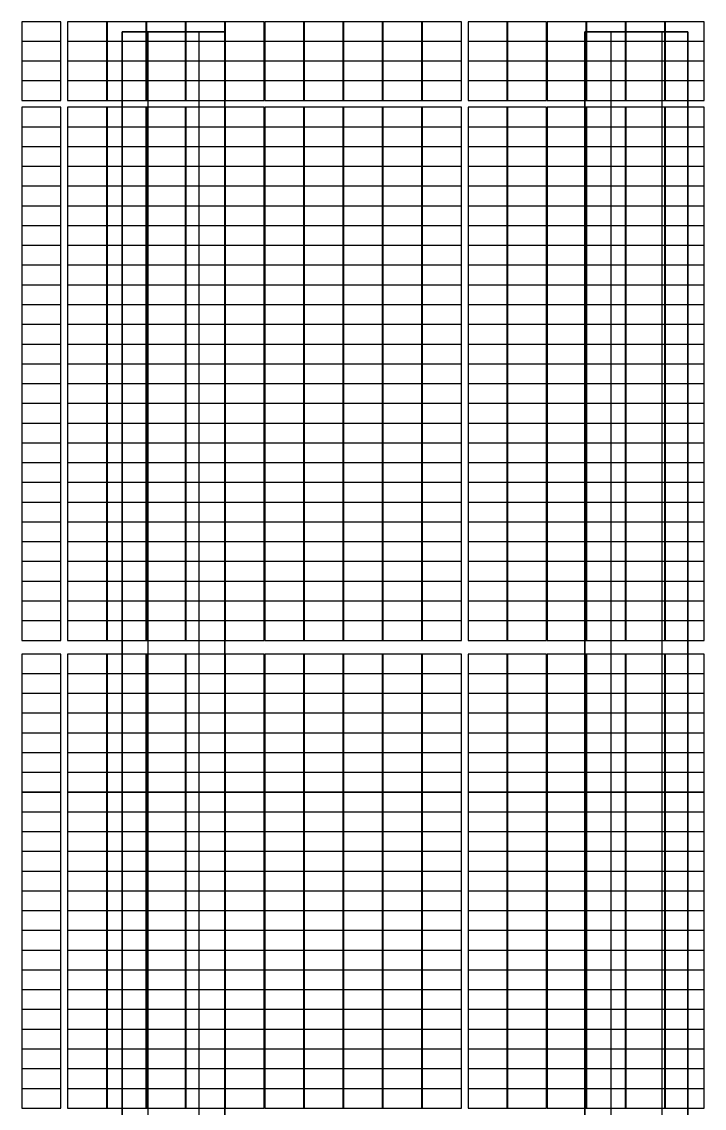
# Model space of a CAD drawing. Header units: millimetres. Extents: x 1218 to 2690, y 1163 to 1758.
# Drawn here: x 1447.5 to 1487.3, y 1421.4 to 1484.7 of the extents above; entities that cross this region are included whole.
import ezdxf

# ---------------------------------------------------------------- set-up
doc = ezdxf.new("R2010")
doc.units = ezdxf.units.MM
for name, color, linetype in [('WALL', 9, 'Continuous'), ('组件', 7, 'ByLayer'), ('障碍物', 7, 'ByLayer')]:
    doc.layers.add(name, color=color, linetype=linetype)

# ---------------------------------------------------------------- blocks, each defined once
blk = doc.blocks.new('DT1')
at = {"layer": 'WALL'}
for points in [[(251859.9, 1875103.7), (251859.9, 2013103.7), (245859.9, 2013103.7), (245859.9, 1875103.7)], [(278859.9, 1875103.7), (278859.9, 2013103.7), (272859.9, 2013103.7), (272859.9, 1875103.7)]]:
    blk.add_lwpolyline(points, close=True, dxfattribs=at)
for points in [[(250359.9, 1875103.7), (250359.9, 2013103.7), (247359.9, 2013103.7), (247359.9, 1875103.7), (250359.9, 1875103.7)], [(277359.9, 1875103.7), (277359.9, 2013103.7), (274359.9, 2013103.7), (274359.9, 1875103.7), (277359.9, 1875103.7)]]:
    blk.add_lwpolyline(points, dxfattribs=at)
blk = doc.blocks.new('*U586')
at = {"color": 0}
blk.add_polyline3d([(0, 0, 0), (-227.8, 0, 0), (-227.8, -113.3, 5.8), (0, -113.3, 5.8)], close=True, dxfattribs=at)
at = {"flags": 1}
for tag in ['mounting-hole-spacing1', 'mounting-hole-spacing2', 'module-material', 'vmpo', 'voco', 'silicon-material', 'panel-length', 'panel-width', 'panel-height', 'userid', 'theme', 'note', 'name', 'pmax', 'company-name', 'id', 'impo', 'isco']:
    blk.add_attdef(tag, (0, 0), '', height=2.5, dxfattribs=at)
blk = doc.blocks.new('*U587')
at = {"layer": '组件', "color": 11}
for p in [(-41847.1, 6959.1, 1256.3), (-41579.3, 6959.1, 1256.3), (-41349.5, 6959.1, 1256.3), (-41119.7, 6959.1, 1256.3), (-40889.9, 6959.1, 1256.3), (-40660.1, 6959.1, 1256.3), (-40430.3, 6959.1, 1256.3), (-40200.5, 6959.1, 1256.3), (-41847.1, 6843.9, 1262.2), (-41579.3, 6843.9, 1262.2), (-41349.5, 6843.9, 1262.2), (-41119.7, 6843.9, 1262.2), (-40889.9, 6843.9, 1262.2), (-40660.1, 6843.9, 1262.2), (-40430.3, 6843.9, 1262.2), (-40200.5, 6843.9, 1262.2), (-41847.1, 6728.6, 1268), (-41579.3, 6728.6, 1268), (-41349.5, 6728.6, 1268), (-41119.7, 6728.6, 1268), (-40889.9, 6728.6, 1268), (-40660.1, 6728.6, 1268), (-40430.3, 6728.6, 1268), (-40200.5, 6728.6, 1268), (-41847.1, 6613.4, 1273.9), (-41579.3, 6613.4, 1273.9), (-41349.5, 6613.4, 1273.9), (-41119.7, 6613.4, 1273.9), (-40889.9, 6613.4, 1273.9), (-40660.1, 6613.4, 1273.9), (-40430.3, 6613.4, 1273.9), (-40200.5, 6613.4, 1273.9), (-41847.1, 6460.2, 1281.7), (-41579.3, 6460.2, 1281.7), (-41349.5, 6460.2, 1281.7), (-41119.7, 6460.2, 1281.7), (-40889.9, 6460.2, 1281.7), (-40660.1, 6460.2, 1281.7), (-40430.3, 6460.2, 1281.7), (-40200.5, 6460.2, 1281.7), (-41847.1, 6344.9, 1287.5), (-41579.3, 6344.9, 1287.5), (-41349.5, 6344.9, 1287.5), (-41119.7, 6344.9, 1287.5), (-40889.9, 6344.9, 1287.5), (-40660.1, 6344.9, 1287.5), (-40430.3, 6344.9, 1287.5), (-40200.5, 6344.9, 1287.5), (-41847.1, 6229.7, 1293.4), (-41579.3, 6229.7, 1293.4), (-41349.5, 6229.7, 1293.4), (-41119.7, 6229.7, 1293.4), (-40889.9, 6229.7, 1293.4), (-40660.1, 6229.7, 1293.4), (-40430.3, 6229.7, 1293.4), (-40200.5, 6229.7, 1293.4), (-41847.1, 6114.4, 1299.2), (-41579.3, 6114.4, 1299.2), (-41349.5, 6114.4, 1299.2), (-41119.7, 6114.4, 1299.2), (-40889.9, 6114.4, 1299.2), (-40660.1, 6114.4, 1299.2), (-40430.3, 6114.4, 1299.2), (-40200.5, 6114.4, 1299.2), (-41847.1, 5999.2, 1305.1), (-41579.3, 5999.2, 1305.1), (-41349.5, 5999.2, 1305.1), (-41119.7, 5999.2, 1305.1), (-40889.9, 5999.2, 1305.1), (-40660.1, 5999.2, 1305.1), (-40430.3, 5999.2, 1305.1), (-40200.5, 5999.2, 1305.1), (-41847.1, 5883.9, 1310.9), (-41579.3, 5883.9, 1310.9), (-41349.5, 5883.9, 1310.9), (-41119.7, 5883.9, 1310.9), (-40889.9, 5883.9, 1310.9), (-40660.1, 5883.9, 1310.9), (-40430.3, 5883.9, 1310.9), (-40200.5, 5883.9, 1310.9), (-41847.1, 5768.7, 1316.8), (-41579.3, 5768.7, 1316.8), (-41349.5, 5768.7, 1316.8), (-41119.7, 5768.7, 1316.8), (-40889.9, 5768.7, 1316.8), (-40660.1, 5768.7, 1316.8), (-40430.3, 5768.7, 1316.8), (-40200.5, 5768.7, 1316.8), (-41847.1, 5653.4, 1322.7), (-41579.3, 5653.4, 1322.7), (-41349.5, 5653.4, 1322.7), (-41119.7, 5653.4, 1322.7), (-40889.9, 5653.4, 1322.7), (-40660.1, 5653.4, 1322.7), (-40430.3, 5653.4, 1322.7), (-40200.5, 5653.4, 1322.7), (-41847.1, 5538.2, 1328.5), (-41579.3, 5538.2, 1328.5), (-41349.5, 5538.2, 1328.5), (-41119.7, 5538.2, 1328.5), (-40889.9, 5538.2, 1328.5), (-40660.1, 5538.2, 1328.5), (-40430.3, 5538.2, 1328.5), (-40200.5, 5538.2, 1328.5), (-41847.1, 5422.9, 1334.4), (-41579.3, 5422.9, 1334.4), (-41349.5, 5422.9, 1334.4), (-41119.7, 5422.9, 1334.4), (-40889.9, 5422.9, 1334.4), (-40660.1, 5422.9, 1334.4), (-40430.3, 5422.9, 1334.4), (-40200.5, 5422.9, 1334.4), (-41847.1, 5307.6, 1340.2), (-41579.3, 5307.6, 1340.2), (-41349.5, 5307.6, 1340.2), (-41119.7, 5307.6, 1340.2), (-40889.9, 5307.6, 1340.2), (-40660.1, 5307.6, 1340.2), (-40430.3, 5307.6, 1340.2), (-40200.5, 5307.6, 1340.2), (-41847.1, 5192.4, 1346.1), (-41579.3, 5192.4, 1346.1), (-41349.5, 5192.4, 1346.1), (-41119.7, 5192.4, 1346.1), (-40889.9, 5192.4, 1346.1), (-40660.1, 5192.4, 1346.1), (-40430.3, 5192.4, 1346.1), (-40200.5, 5192.4, 1346.1), (-41847.1, 5077.1, 1352), (-41579.3, 5077.1, 1352), (-41349.5, 5077.1, 1352), (-41119.7, 5077.1, 1352), (-40889.9, 5077.1, 1352), (-40660.1, 5077.1, 1352), (-40430.3, 5077.1, 1352), (-40200.5, 5077.1, 1352), (-41847.1, 4961.9, 1357.8), (-41579.3, 4961.9, 1357.8), (-41349.5, 4961.9, 1357.8), (-41119.7, 4961.9, 1357.8), (-40889.9, 4961.9, 1357.8), (-40660.1, 4961.9, 1357.8), (-40430.3, 4961.9, 1357.8), (-40200.5, 4961.9, 1357.8), (-41847.1, 4846.6, 1363.7), (-41579.3, 4846.6, 1363.7), (-41349.5, 4846.6, 1363.7), (-41119.7, 4846.6, 1363.7), (-40889.9, 4846.6, 1363.7), (-40660.1, 4846.6, 1363.7), (-40430.3, 4846.6, 1363.7), (-40200.5, 4846.6, 1363.7), (-41847.1, 4731.4, 1369.5), (-41579.3, 4731.4, 1369.5), (-41349.5, 4731.4, 1369.5), (-41119.7, 4731.4, 1369.5), (-40889.9, 4731.4, 1369.5), (-40660.1, 4731.4, 1369.5), (-40430.3, 4731.4, 1369.5), (-40200.5, 4731.4, 1369.5), (-41847.1, 4616.1, 1375.4), (-41579.3, 4616.1, 1375.4), (-41349.5, 4616.1, 1375.4), (-41119.7, 4616.1, 1375.4), (-40889.9, 4616.1, 1375.4), (-40660.1, 4616.1, 1375.4), (-40430.3, 4616.1, 1375.4), (-40200.5, 4616.1, 1375.4), (-41847.1, 4500.9, 1381.3), (-41579.3, 4500.9, 1381.3), (-41349.5, 4500.9, 1381.3), (-41119.7, 4500.9, 1381.3), (-40889.9, 4500.9, 1381.3), (-40660.1, 4500.9, 1381.3), (-40430.3, 4500.9, 1381.3), (-40200.5, 4500.9, 1381.3), (-41847.1, 4385.6, 1387.1), (-41579.3, 4385.6, 1387.1), (-41349.5, 4385.6, 1387.1), (-41119.7, 4385.6, 1387.1), (-40889.9, 4385.6, 1387.1), (-40660.1, 4385.6, 1387.1), (-40430.3, 4385.6, 1387.1), (-40200.5, 4385.6, 1387.1), (-41847.1, 4270.4, 1393), (-41579.3, 4270.4, 1393), (-41349.5, 4270.4, 1393), (-41119.7, 4270.4, 1393), (-40889.9, 4270.4, 1393), (-40660.1, 4270.4, 1393), (-40430.3, 4270.4, 1393), (-40200.5, 4270.4, 1393), (-41847.1, 4155.1, 1398.8), (-41579.3, 4155.1, 1398.8), (-41349.5, 4155.1, 1398.8), (-41119.7, 4155.1, 1398.8), (-40889.9, 4155.1, 1398.8), (-40660.1, 4155.1, 1398.8), (-40430.3, 4155.1, 1398.8), (-40200.5, 4155.1, 1398.8), (-41847.1, 4039.9, 1404.7), (-41579.3, 4039.9, 1404.7), (-41349.5, 4039.9, 1404.7), (-41119.7, 4039.9, 1404.7), (-40889.9, 4039.9, 1404.7), (-40660.1, 4039.9, 1404.7), (-40430.3, 4039.9, 1404.7), (-40200.5, 4039.9, 1404.7), (-41847.1, 3924.6, 1410.5), (-41579.3, 3924.6, 1410.5), (-41349.5, 3924.6, 1410.5), (-41119.7, 3924.6, 1410.5), (-40889.9, 3924.6, 1410.5), (-40660.1, 3924.6, 1410.5), (-40430.3, 3924.6, 1410.5), (-40200.5, 3924.6, 1410.5), (-41847.1, 3809.4, 1416.4), (-41579.3, 3809.4, 1416.4), (-41349.5, 3809.4, 1416.4), (-41119.7, 3809.4, 1416.4), (-40889.9, 3809.4, 1416.4), (-40660.1, 3809.4, 1416.4), (-40430.3, 3809.4, 1416.4), (-40200.5, 3809.4, 1416.4), (-41847.1, 3694.1, 1422.3), (-41579.3, 3694.1, 1422.3), (-41349.5, 3694.1, 1422.3), (-41119.7, 3694.1, 1422.3), (-40889.9, 3694.1, 1422.3), (-40660.1, 3694.1, 1422.3), (-40430.3, 3694.1, 1422.3), (-40200.5, 3694.1, 1422.3), (-41847.1, 3578.9, 1428.1), (-41579.3, 3578.9, 1428.1), (-41349.5, 3578.9, 1428.1), (-41119.7, 3578.9, 1428.1), (-40889.9, 3578.9, 1428.1), (-40660.1, 3578.9, 1428.1), (-40430.3, 3578.9, 1428.1), (-40200.5, 3578.9, 1428.1), (-41847.1, 3463.6, 1434), (-41579.3, 3463.6, 1434), (-41349.5, 3463.6, 1434), (-41119.7, 3463.6, 1434), (-40889.9, 3463.6, 1434), (-40660.1, 3463.6, 1434), (-40430.3, 3463.6, 1434), (-40200.5, 3463.6, 1434), (-41847.1, 3270.4, 1443.8), (-41579.3, 3270.4, 1443.8), (-41349.5, 3270.4, 1443.8), (-41119.7, 3270.4, 1443.8), (-40889.9, 3270.4, 1443.8), (-40660.1, 3270.4, 1443.8), (-40430.3, 3270.4, 1443.8), (-40200.5, 3270.4, 1443.8), (-41847.1, 3155.2, 1449.6), (-41579.3, 3155.2, 1449.6), (-41349.5, 3155.2, 1449.6), (-41119.7, 3155.2, 1449.6), (-40889.9, 3155.2, 1449.6), (-40660.1, 3155.2, 1449.6), (-40430.3, 3155.2, 1449.6), (-40200.5, 3155.2, 1449.6), (-41847.1, 3039.9, 1455.5), (-41579.3, 3039.9, 1455.5), (-41349.5, 3039.9, 1455.5), (-41119.7, 3039.9, 1455.5), (-40889.9, 3039.9, 1455.5), (-40660.1, 3039.9, 1455.5), (-40430.3, 3039.9, 1455.5), (-40200.5, 3039.9, 1455.5), (-41847.1, 2924.7, 1461.4), (-41579.3, 2924.7, 1461.4), (-41349.5, 2924.7, 1461.4), (-41119.7, 2924.7, 1461.4), (-40889.9, 2924.7, 1461.4), (-40660.1, 2924.7, 1461.4), (-40430.3, 2924.7, 1461.4), (-40200.5, 2924.7, 1461.4), (-41847.1, 2809.4, 1467.2), (-41579.3, 2809.4, 1467.2), (-41349.5, 2809.4, 1467.2), (-41119.7, 2809.4, 1467.2), (-40889.9, 2809.4, 1467.2), (-40660.1, 2809.4, 1467.2), (-40430.3, 2809.4, 1467.2), (-40200.5, 2809.4, 1467.2), (-41847.1, 2694.2, 1473.1), (-41579.3, 2694.2, 1473.1), (-41349.5, 2694.2, 1473.1), (-41119.7, 2694.2, 1473.1), (-40889.9, 2694.2, 1473.1), (-40660.1, 2694.2, 1473.1), (-40430.3, 2694.2, 1473.1), (-40200.5, 2694.2, 1473.1), (-41847.1, 2578.9, 1478.9), (-41579.3, 2578.9, 1478.9), (-41349.5, 2578.9, 1478.9), (-41119.7, 2578.9, 1478.9), (-40889.9, 2578.9, 1478.9), (-40660.1, 2578.9, 1478.9), (-40430.3, 2578.9, 1478.9), (-40200.5, 2578.9, 1478.9), (-41847.1, 2463.7, 1484.8), (-41579.3, 2463.7, 1484.8), (-41349.5, 2463.7, 1484.8), (-41119.7, 2463.7, 1484.8), (-40889.9, 2463.7, 1484.8), (-40660.1, 2463.7, 1484.8), (-40430.3, 2463.7, 1484.8), (-40200.5, 2463.7, 1484.8), (-41847.1, 2348.4, 1490.6), (-41579.3, 2348.4, 1490.6), (-41349.5, 2348.4, 1490.6), (-41119.7, 2348.4, 1490.6), (-40889.9, 2348.4, 1490.6), (-40660.1, 2348.4, 1490.6), (-40430.3, 2348.4, 1490.6), (-40200.5, 2348.4, 1490.6), (-41847.1, 2233.2, 1496.5), (-41579.3, 2233.2, 1496.5), (-41349.5, 2233.2, 1496.5), (-41119.7, 2233.2, 1496.5), (-40889.9, 2233.2, 1496.5), (-40660.1, 2233.2, 1496.5), (-40430.3, 2233.2, 1496.5), (-40200.5, 2233.2, 1496.5), (-41847.1, 2117.9, 1502.4), (-41579.3, 2117.9, 1502.4), (-41349.5, 2117.9, 1502.4), (-41119.7, 2117.9, 1502.4), (-40889.9, 2117.9, 1502.4), (-40660.1, 2117.9, 1502.4), (-40430.3, 2117.9, 1502.4), (-40200.5, 2117.9, 1502.4), (-41847.1, 2002.7, 1508.2), (-41579.3, 2002.7, 1508.2), (-41349.5, 2002.7, 1508.2), (-41119.7, 2002.7, 1508.2), (-40889.9, 2002.7, 1508.2), (-40660.1, 2002.7, 1508.2), (-40430.3, 2002.7, 1508.2), (-40200.5, 2002.7, 1508.2), (-41847.1, 1887.4, 1514.1), (-41579.3, 1887.4, 1514.1), (-41349.5, 1887.4, 1514.1), (-41119.7, 1887.4, 1514.1), (-40889.9, 1887.4, 1514.1), (-40660.1, 1887.4, 1514.1), (-40430.3, 1887.4, 1514.1), (-40200.5, 1887.4, 1514.1), (-41847.1, 1772.2, 1519.9), (-41579.3, 1772.2, 1519.9), (-41349.5, 1772.2, 1519.9), (-41119.7, 1772.2, 1519.9), (-40889.9, 1772.2, 1519.9), (-40660.1, 1772.2, 1519.9), (-40430.3, 1772.2, 1519.9), (-40200.5, 1772.2, 1519.9), (-41847.1, 1656.9, 1525.8), (-41579.3, 1656.9, 1525.8), (-41349.5, 1656.9, 1525.8), (-41119.7, 1656.9, 1525.8), (-40889.9, 1656.9, 1525.8), (-40660.1, 1656.9, 1525.8), (-40430.3, 1656.9, 1525.8), (-40200.5, 1656.9, 1525.8), (-41847.1, 1541.7, 1531.7), (-41579.3, 1541.7, 1531.7), (-41349.5, 1541.7, 1531.7), (-41119.7, 1541.7, 1531.7), (-40889.9, 1541.7, 1531.7), (-40660.1, 1541.7, 1531.7), (-40430.3, 1541.7, 1531.7), (-40200.5, 1541.7, 1531.7), (-41847.1, 1426.4, 1537.5), (-41579.3, 1426.4, 1537.5), (-41349.5, 1426.4, 1537.5), (-41119.7, 1426.4, 1537.5), (-40889.9, 1426.4, 1537.5), (-40660.1, 1426.4, 1537.5), (-40430.3, 1426.4, 1537.5), (-40200.5, 1426.4, 1537.5), (-41847.1, 1311.2, 1543.4), (-41579.3, 1311.2, 1543.4), (-41349.5, 1311.2, 1543.4), (-41119.7, 1311.2, 1543.4), (-40889.9, 1311.2, 1543.4), (-40660.1, 1311.2, 1543.4), (-40430.3, 1311.2, 1543.4), (-40200.5, 1311.2, 1543.4), (-41847.1, 1195.9, 1549.2), (-41579.3, 1195.9, 1549.2), (-41349.5, 1195.9, 1549.2), (-41119.7, 1195.9, 1549.2), (-40889.9, 1195.9, 1549.2), (-40660.1, 1195.9, 1549.2), (-40430.3, 1195.9, 1549.2), (-40200.5, 1195.9, 1549.2), (-41847.1, 1080.7, 1555.1), (-41579.3, 1080.7, 1555.1), (-41349.5, 1080.7, 1555.1), (-41119.7, 1080.7, 1555.1), (-40889.9, 1080.7, 1555.1), (-40660.1, 1080.7, 1555.1), (-40430.3, 1080.7, 1555.1), (-40200.5, 1080.7, 1555.1), (-41847.1, 965.4, 1560.9), (-41579.3, 965.4, 1560.9), (-41349.5, 965.4, 1560.9), (-41119.7, 965.4, 1560.9), (-40889.9, 965.4, 1560.9), (-40660.1, 965.4, 1560.9), (-40430.3, 965.4, 1560.9), (-40200.5, 965.4, 1560.9), (-41847.1, 850.2, 1566.8), (-41579.3, 850.2, 1566.8), (-41349.5, 850.2, 1566.8), (-41119.7, 850.2, 1566.8), (-40889.9, 850.2, 1566.8), (-40660.1, 850.2, 1566.8), (-40430.3, 850.2, 1566.8), (-40200.5, 850.2, 1566.8), (-41847.1, 734.9, 1572.7), (-41579.3, 734.9, 1572.7), (-41349.5, 734.9, 1572.7), (-41119.7, 734.9, 1572.7), (-40889.9, 734.9, 1572.7), (-40660.1, 734.9, 1572.7), (-40430.3, 734.9, 1572.7), (-40200.5, 734.9, 1572.7)]:
    blk.add_blockref('*U586', p, dxfattribs=at)
at = {"layer": '组件', "color": 190}
for p in [(-39970.7, 6959.1, 1256.3), (-39740.9, 6959.1, 1256.3), (-39511.1, 6959.1, 1256.3), (-39243.3, 6959.1, 1256.3), (-39013.5, 6959.1, 1256.3), (-38783.7, 6959.1, 1256.3), (-38553.9, 6959.1, 1256.3), (-38324.1, 6959.1, 1256.3), (-38094.3, 6959.1, 1256.3), (-39970.7, 6843.9, 1262.2), (-39740.9, 6843.9, 1262.2), (-39511.1, 6843.9, 1262.2), (-39243.3, 6843.9, 1262.2), (-39013.5, 6843.9, 1262.2), (-38783.7, 6843.9, 1262.2), (-38553.9, 6843.9, 1262.2), (-38324.1, 6843.9, 1262.2), (-38094.3, 6843.9, 1262.2), (-39970.7, 6728.6, 1268), (-39740.9, 6728.6, 1268), (-39511.1, 6728.6, 1268), (-39243.3, 6728.6, 1268), (-39013.5, 6728.6, 1268), (-38783.7, 6728.6, 1268), (-38553.9, 6728.6, 1268), (-38324.1, 6728.6, 1268), (-38094.3, 6728.6, 1268), (-39970.7, 6613.4, 1273.9), (-39740.9, 6613.4, 1273.9), (-39511.1, 6613.4, 1273.9), (-39243.3, 6613.4, 1273.9), (-39013.5, 6613.4, 1273.9), (-38783.7, 6613.4, 1273.9), (-38553.9, 6613.4, 1273.9), (-38324.1, 6613.4, 1273.9), (-38094.3, 6613.4, 1273.9), (-39970.7, 6460.2, 1281.7), (-39740.9, 6460.2, 1281.7), (-39511.1, 6460.2, 1281.7), (-39243.3, 6460.2, 1281.7), (-39013.5, 6460.2, 1281.7), (-38783.7, 6460.2, 1281.7), (-38553.9, 6460.2, 1281.7), (-38324.1, 6460.2, 1281.7), (-38094.3, 6460.2, 1281.7), (-39970.7, 6344.9, 1287.5), (-39740.9, 6344.9, 1287.5), (-39511.1, 6344.9, 1287.5), (-39243.3, 6344.9, 1287.5), (-39013.5, 6344.9, 1287.5), (-38783.7, 6344.9, 1287.5), (-38553.9, 6344.9, 1287.5), (-38324.1, 6344.9, 1287.5), (-38094.3, 6344.9, 1287.5), (-39970.7, 6229.7, 1293.4), (-39740.9, 6229.7, 1293.4), (-39511.1, 6229.7, 1293.4), (-39243.3, 6229.7, 1293.4), (-39013.5, 6229.7, 1293.4), (-38783.7, 6229.7, 1293.4), (-38553.9, 6229.7, 1293.4), (-38324.1, 6229.7, 1293.4), (-38094.3, 6229.7, 1293.4), (-39970.7, 6114.4, 1299.2), (-39740.9, 6114.4, 1299.2), (-39511.1, 6114.4, 1299.2), (-39243.3, 6114.4, 1299.2), (-39013.5, 6114.4, 1299.2), (-38783.7, 6114.4, 1299.2), (-38553.9, 6114.4, 1299.2), (-38324.1, 6114.4, 1299.2), (-38094.3, 6114.4, 1299.2), (-39970.7, 5999.2, 1305.1), (-39740.9, 5999.2, 1305.1), (-39511.1, 5999.2, 1305.1), (-39243.3, 5999.2, 1305.1), (-39013.5, 5999.2, 1305.1), (-38783.7, 5999.2, 1305.1), (-38553.9, 5999.2, 1305.1), (-38324.1, 5999.2, 1305.1), (-38094.3, 5999.2, 1305.1), (-39970.7, 5883.9, 1310.9), (-39740.9, 5883.9, 1310.9), (-39511.1, 5883.9, 1310.9), (-39243.3, 5883.9, 1310.9), (-39013.5, 5883.9, 1310.9), (-38783.7, 5883.9, 1310.9), (-38553.9, 5883.9, 1310.9), (-38324.1, 5883.9, 1310.9), (-38094.3, 5883.9, 1310.9), (-39970.7, 5768.7, 1316.8), (-39740.9, 5768.7, 1316.8), (-39511.1, 5768.7, 1316.8), (-39243.3, 5768.7, 1316.8), (-39013.5, 5768.7, 1316.8), (-38783.7, 5768.7, 1316.8), (-38553.9, 5768.7, 1316.8), (-38324.1, 5768.7, 1316.8), (-38094.3, 5768.7, 1316.8), (-39970.7, 5653.4, 1322.7), (-39740.9, 5653.4, 1322.7), (-39511.1, 5653.4, 1322.7), (-39243.3, 5653.4, 1322.7), (-39013.5, 5653.4, 1322.7), (-38783.7, 5653.4, 1322.7), (-38553.9, 5653.4, 1322.7), (-38324.1, 5653.4, 1322.7), (-38094.3, 5653.4, 1322.7), (-39970.7, 5538.2, 1328.5), (-39740.9, 5538.2, 1328.5), (-39511.1, 5538.2, 1328.5), (-39243.3, 5538.2, 1328.5), (-39013.5, 5538.2, 1328.5), (-38783.7, 5538.2, 1328.5), (-38553.9, 5538.2, 1328.5), (-38324.1, 5538.2, 1328.5), (-38094.3, 5538.2, 1328.5), (-39970.7, 5422.9, 1334.4), (-39740.9, 5422.9, 1334.4), (-39511.1, 5422.9, 1334.4), (-39243.3, 5422.9, 1334.4), (-39013.5, 5422.9, 1334.4), (-38783.7, 5422.9, 1334.4), (-38553.9, 5422.9, 1334.4), (-38324.1, 5422.9, 1334.4), (-38094.3, 5422.9, 1334.4), (-39970.7, 5307.6, 1340.2), (-39740.9, 5307.6, 1340.2), (-39511.1, 5307.6, 1340.2), (-39243.3, 5307.6, 1340.2), (-39013.5, 5307.6, 1340.2), (-38783.7, 5307.6, 1340.2), (-38553.9, 5307.6, 1340.2), (-38324.1, 5307.6, 1340.2), (-38094.3, 5307.6, 1340.2), (-39970.7, 5192.4, 1346.1), (-39740.9, 5192.4, 1346.1), (-39511.1, 5192.4, 1346.1), (-39243.3, 5192.4, 1346.1), (-39013.5, 5192.4, 1346.1), (-38783.7, 5192.4, 1346.1), (-38553.9, 5192.4, 1346.1), (-38324.1, 5192.4, 1346.1), (-38094.3, 5192.4, 1346.1), (-39970.7, 5077.1, 1352), (-39740.9, 5077.1, 1352), (-39511.1, 5077.1, 1352), (-39243.3, 5077.1, 1352), (-39013.5, 5077.1, 1352), (-38783.7, 5077.1, 1352), (-38553.9, 5077.1, 1352), (-38324.1, 5077.1, 1352), (-38094.3, 5077.1, 1352), (-39970.7, 4961.9, 1357.8), (-39740.9, 4961.9, 1357.8), (-39511.1, 4961.9, 1357.8), (-39243.3, 4961.9, 1357.8), (-39013.5, 4961.9, 1357.8), (-38783.7, 4961.9, 1357.8), (-38553.9, 4961.9, 1357.8), (-38324.1, 4961.9, 1357.8), (-38094.3, 4961.9, 1357.8), (-39970.7, 4846.6, 1363.7), (-39740.9, 4846.6, 1363.7), (-39511.1, 4846.6, 1363.7), (-39243.3, 4846.6, 1363.7), (-39013.5, 4846.6, 1363.7), (-38783.7, 4846.6, 1363.7), (-38553.9, 4846.6, 1363.7), (-38324.1, 4846.6, 1363.7), (-38094.3, 4846.6, 1363.7), (-39970.7, 4731.4, 1369.5), (-39740.9, 4731.4, 1369.5), (-39511.1, 4731.4, 1369.5), (-39243.3, 4731.4, 1369.5), (-39013.5, 4731.4, 1369.5), (-38783.7, 4731.4, 1369.5), (-38553.9, 4731.4, 1369.5), (-38324.1, 4731.4, 1369.5), (-38094.3, 4731.4, 1369.5), (-39970.7, 4616.1, 1375.4), (-39740.9, 4616.1, 1375.4), (-39511.1, 4616.1, 1375.4), (-39243.3, 4616.1, 1375.4), (-39013.5, 4616.1, 1375.4), (-38783.7, 4616.1, 1375.4), (-38553.9, 4616.1, 1375.4), (-38324.1, 4616.1, 1375.4), (-38094.3, 4616.1, 1375.4), (-39970.7, 4500.9, 1381.3), (-39740.9, 4500.9, 1381.3), (-39511.1, 4500.9, 1381.3), (-39243.3, 4500.9, 1381.3), (-39013.5, 4500.9, 1381.3), (-38783.7, 4500.9, 1381.3), (-38553.9, 4500.9, 1381.3), (-38324.1, 4500.9, 1381.3), (-38094.3, 4500.9, 1381.3), (-39970.7, 4385.6, 1387.1), (-39740.9, 4385.6, 1387.1), (-39511.1, 4385.6, 1387.1), (-39243.3, 4385.6, 1387.1), (-39013.5, 4385.6, 1387.1), (-38783.7, 4385.6, 1387.1), (-38553.9, 4385.6, 1387.1), (-38324.1, 4385.6, 1387.1), (-38094.3, 4385.6, 1387.1), (-39970.7, 4270.4, 1393), (-39740.9, 4270.4, 1393), (-39511.1, 4270.4, 1393), (-39243.3, 4270.4, 1393), (-39013.5, 4270.4, 1393), (-38783.7, 4270.4, 1393), (-38553.9, 4270.4, 1393), (-38324.1, 4270.4, 1393), (-38094.3, 4270.4, 1393), (-39970.7, 4155.1, 1398.8), (-39740.9, 4155.1, 1398.8), (-39511.1, 4155.1, 1398.8), (-39243.3, 4155.1, 1398.8), (-39013.5, 4155.1, 1398.8), (-38783.7, 4155.1, 1398.8), (-38553.9, 4155.1, 1398.8), (-38324.1, 4155.1, 1398.8), (-38094.3, 4155.1, 1398.8), (-39970.7, 4039.9, 1404.7), (-39740.9, 4039.9, 1404.7), (-39511.1, 4039.9, 1404.7), (-39243.3, 4039.9, 1404.7), (-39013.5, 4039.9, 1404.7), (-38783.7, 4039.9, 1404.7), (-38553.9, 4039.9, 1404.7), (-38324.1, 4039.9, 1404.7), (-38094.3, 4039.9, 1404.7), (-39970.7, 3924.6, 1410.5), (-39740.9, 3924.6, 1410.5), (-39511.1, 3924.6, 1410.5), (-39243.3, 3924.6, 1410.5), (-39013.5, 3924.6, 1410.5), (-38783.7, 3924.6, 1410.5), (-38553.9, 3924.6, 1410.5), (-38324.1, 3924.6, 1410.5), (-38094.3, 3924.6, 1410.5), (-39970.7, 3809.4, 1416.4), (-39740.9, 3809.4, 1416.4), (-39511.1, 3809.4, 1416.4), (-39243.3, 3809.4, 1416.4), (-39013.5, 3809.4, 1416.4), (-38783.7, 3809.4, 1416.4), (-38553.9, 3809.4, 1416.4), (-38324.1, 3809.4, 1416.4), (-38094.3, 3809.4, 1416.4), (-39970.7, 3694.1, 1422.3), (-39740.9, 3694.1, 1422.3), (-39511.1, 3694.1, 1422.3), (-39243.3, 3694.1, 1422.3), (-39013.5, 3694.1, 1422.3), (-38783.7, 3694.1, 1422.3), (-38553.9, 3694.1, 1422.3), (-38324.1, 3694.1, 1422.3), (-38094.3, 3694.1, 1422.3), (-39970.7, 3578.9, 1428.1), (-39740.9, 3578.9, 1428.1), (-39511.1, 3578.9, 1428.1), (-39243.3, 3578.9, 1428.1), (-39013.5, 3578.9, 1428.1), (-38783.7, 3578.9, 1428.1), (-38553.9, 3578.9, 1428.1), (-38324.1, 3578.9, 1428.1), (-38094.3, 3578.9, 1428.1), (-39970.7, 3463.6, 1434), (-39740.9, 3463.6, 1434), (-39511.1, 3463.6, 1434), (-39243.3, 3463.6, 1434), (-39013.5, 3463.6, 1434), (-38783.7, 3463.6, 1434), (-38553.9, 3463.6, 1434), (-38324.1, 3463.6, 1434), (-38094.3, 3463.6, 1434), (-39970.7, 3270.4, 1443.8), (-39740.9, 3270.4, 1443.8), (-39511.1, 3270.4, 1443.8), (-39243.3, 3270.4, 1443.8), (-39013.5, 3270.4, 1443.8), (-38783.7, 3270.4, 1443.8), (-38553.9, 3270.4, 1443.8), (-38324.1, 3270.4, 1443.8), (-38094.3, 3270.4, 1443.8), (-39970.7, 3155.2, 1449.6), (-39740.9, 3155.2, 1449.6), (-39511.1, 3155.2, 1449.6), (-39243.3, 3155.2, 1449.6), (-39013.5, 3155.2, 1449.6), (-38783.7, 3155.2, 1449.6), (-38553.9, 3155.2, 1449.6), (-38324.1, 3155.2, 1449.6), (-38094.3, 3155.2, 1449.6), (-39970.7, 3039.9, 1455.5), (-39740.9, 3039.9, 1455.5), (-39511.1, 3039.9, 1455.5), (-39243.3, 3039.9, 1455.5), (-39013.5, 3039.9, 1455.5), (-38783.7, 3039.9, 1455.5), (-38553.9, 3039.9, 1455.5), (-38324.1, 3039.9, 1455.5), (-38094.3, 3039.9, 1455.5), (-39970.7, 2924.7, 1461.4), (-39740.9, 2924.7, 1461.4), (-39511.1, 2924.7, 1461.4), (-39243.3, 2924.7, 1461.4), (-39013.5, 2924.7, 1461.4), (-38783.7, 2924.7, 1461.4), (-38553.9, 2924.7, 1461.4), (-38324.1, 2924.7, 1461.4), (-38094.3, 2924.7, 1461.4), (-39970.7, 2809.4, 1467.2), (-39740.9, 2809.4, 1467.2), (-39511.1, 2809.4, 1467.2), (-39243.3, 2809.4, 1467.2), (-39013.5, 2809.4, 1467.2), (-38783.7, 2809.4, 1467.2), (-38553.9, 2809.4, 1467.2), (-38324.1, 2809.4, 1467.2), (-38094.3, 2809.4, 1467.2), (-39970.7, 2694.2, 1473.1), (-39740.9, 2694.2, 1473.1), (-39511.1, 2694.2, 1473.1), (-39243.3, 2694.2, 1473.1), (-39013.5, 2694.2, 1473.1), (-38783.7, 2694.2, 1473.1), (-38553.9, 2694.2, 1473.1), (-38324.1, 2694.2, 1473.1), (-38094.3, 2694.2, 1473.1), (-39970.7, 2578.9, 1478.9), (-39740.9, 2578.9, 1478.9), (-39511.1, 2578.9, 1478.9), (-39243.3, 2578.9, 1478.9), (-39013.5, 2578.9, 1478.9), (-38783.7, 2578.9, 1478.9), (-38553.9, 2578.9, 1478.9), (-38324.1, 2578.9, 1478.9), (-38094.3, 2578.9, 1478.9), (-39970.7, 2463.7, 1484.8), (-39740.9, 2463.7, 1484.8), (-39511.1, 2463.7, 1484.8), (-39243.3, 2463.7, 1484.8), (-39013.5, 2463.7, 1484.8), (-38783.7, 2463.7, 1484.8), (-38553.9, 2463.7, 1484.8), (-38324.1, 2463.7, 1484.8), (-38094.3, 2463.7, 1484.8), (-39970.7, 2348.4, 1490.6), (-39740.9, 2348.4, 1490.6), (-39511.1, 2348.4, 1490.6), (-39243.3, 2348.4, 1490.6), (-39013.5, 2348.4, 1490.6), (-38783.7, 2348.4, 1490.6), (-38553.9, 2348.4, 1490.6), (-38324.1, 2348.4, 1490.6), (-38094.3, 2348.4, 1490.6), (-39970.7, 2233.2, 1496.5), (-39740.9, 2233.2, 1496.5), (-39511.1, 2233.2, 1496.5), (-39243.3, 2233.2, 1496.5), (-39013.5, 2233.2, 1496.5), (-38783.7, 2233.2, 1496.5), (-38553.9, 2233.2, 1496.5), (-38324.1, 2233.2, 1496.5), (-38094.3, 2233.2, 1496.5), (-39970.7, 2117.9, 1502.4), (-39740.9, 2117.9, 1502.4), (-39511.1, 2117.9, 1502.4), (-39243.3, 2117.9, 1502.4), (-39013.5, 2117.9, 1502.4), (-38783.7, 2117.9, 1502.4), (-38553.9, 2117.9, 1502.4), (-38324.1, 2117.9, 1502.4), (-38094.3, 2117.9, 1502.4), (-39970.7, 2002.7, 1508.2), (-39740.9, 2002.7, 1508.2), (-39511.1, 2002.7, 1508.2), (-39243.3, 2002.7, 1508.2), (-39013.5, 2002.7, 1508.2), (-38783.7, 2002.7, 1508.2), (-38553.9, 2002.7, 1508.2), (-38324.1, 2002.7, 1508.2), (-38094.3, 2002.7, 1508.2), (-39970.7, 1887.4, 1514.1), (-39740.9, 1887.4, 1514.1), (-39511.1, 1887.4, 1514.1), (-39243.3, 1887.4, 1514.1), (-39013.5, 1887.4, 1514.1), (-38783.7, 1887.4, 1514.1), (-38553.9, 1887.4, 1514.1), (-38324.1, 1887.4, 1514.1), (-38094.3, 1887.4, 1514.1), (-39970.7, 1772.2, 1519.9), (-39740.9, 1772.2, 1519.9), (-39511.1, 1772.2, 1519.9), (-39243.3, 1772.2, 1519.9), (-39013.5, 1772.2, 1519.9), (-38783.7, 1772.2, 1519.9), (-38553.9, 1772.2, 1519.9), (-38324.1, 1772.2, 1519.9), (-38094.3, 1772.2, 1519.9), (-39970.7, 1656.9, 1525.8), (-39740.9, 1656.9, 1525.8), (-39511.1, 1656.9, 1525.8), (-39243.3, 1656.9, 1525.8), (-39013.5, 1656.9, 1525.8), (-38783.7, 1656.9, 1525.8), (-38553.9, 1656.9, 1525.8), (-38324.1, 1656.9, 1525.8), (-38094.3, 1656.9, 1525.8), (-39970.7, 1541.7, 1531.7), (-39740.9, 1541.7, 1531.7), (-39511.1, 1541.7, 1531.7), (-39243.3, 1541.7, 1531.7), (-39013.5, 1541.7, 1531.7), (-38783.7, 1541.7, 1531.7), (-38553.9, 1541.7, 1531.7), (-38324.1, 1541.7, 1531.7), (-38094.3, 1541.7, 1531.7), (-39970.7, 1426.4, 1537.5), (-39740.9, 1426.4, 1537.5), (-39511.1, 1426.4, 1537.5), (-39243.3, 1426.4, 1537.5), (-39013.5, 1426.4, 1537.5), (-38783.7, 1426.4, 1537.5), (-38553.9, 1426.4, 1537.5), (-38324.1, 1426.4, 1537.5), (-38094.3, 1426.4, 1537.5), (-39970.7, 1311.2, 1543.4), (-39740.9, 1311.2, 1543.4), (-39511.1, 1311.2, 1543.4), (-39243.3, 1311.2, 1543.4), (-39013.5, 1311.2, 1543.4), (-38783.7, 1311.2, 1543.4), (-38553.9, 1311.2, 1543.4), (-38324.1, 1311.2, 1543.4), (-38094.3, 1311.2, 1543.4), (-39970.7, 1195.9, 1549.2), (-39740.9, 1195.9, 1549.2), (-39511.1, 1195.9, 1549.2), (-39243.3, 1195.9, 1549.2), (-39013.5, 1195.9, 1549.2), (-38783.7, 1195.9, 1549.2), (-38553.9, 1195.9, 1549.2), (-38324.1, 1195.9, 1549.2), (-38094.3, 1195.9, 1549.2), (-39970.7, 1080.7, 1555.1), (-39740.9, 1080.7, 1555.1), (-39511.1, 1080.7, 1555.1), (-39243.3, 1080.7, 1555.1), (-39013.5, 1080.7, 1555.1), (-38783.7, 1080.7, 1555.1), (-38553.9, 1080.7, 1555.1), (-38324.1, 1080.7, 1555.1), (-38094.3, 1080.7, 1555.1), (-39970.7, 965.4, 1560.9), (-39740.9, 965.4, 1560.9), (-39511.1, 965.4, 1560.9), (-39243.3, 965.4, 1560.9), (-39013.5, 965.4, 1560.9), (-38783.7, 965.4, 1560.9), (-38553.9, 965.4, 1560.9), (-38324.1, 965.4, 1560.9), (-38094.3, 965.4, 1560.9), (-39970.7, 850.2, 1566.8), (-39740.9, 850.2, 1566.8), (-39511.1, 850.2, 1566.8), (-39243.3, 850.2, 1566.8), (-39013.5, 850.2, 1566.8), (-38783.7, 850.2, 1566.8), (-38553.9, 850.2, 1566.8), (-38324.1, 850.2, 1566.8), (-38094.3, 850.2, 1566.8), (-39970.7, 734.9, 1572.7), (-39740.9, 734.9, 1572.7), (-39511.1, 734.9, 1572.7), (-39243.3, 734.9, 1572.7), (-39013.5, 734.9, 1572.7), (-38783.7, 734.9, 1572.7), (-38553.9, 734.9, 1572.7), (-38324.1, 734.9, 1572.7), (-38094.3, 734.9, 1572.7)]:
    blk.add_blockref('*U586', p, dxfattribs=at)
at = {"flags": 1}
for tag in ['offset-x', 'offset-y', 'mode', 'tilt', 'azimuth', 'align', 'array-mode', 'panel-x', 'panel-y', 'panel-per-row', 'bracket-type', 'bracket-value', 'row-per-array']:
    blk.add_attdef(tag, (0, 0), '', height=2.5, dxfattribs=at)

msp = doc.modelspace()

# ---------------------------------------------------------------- linework, layer by layer
at = {"layer": '障碍物', "color": 2, "elevation": 12.3}
for points in [[(1453.321, 1484.15), (1459.321, 1484.15), (1459.321, 1415.15), (1453.321, 1415.15)], [(1480.321, 1484.15), (1486.321, 1484.15), (1486.321, 1415.15), (1480.321, 1415.15)]]:
    msp.add_lwpolyline(points, close=True, dxfattribs=at)

# ---------------------------------------------------------------- block references
at = {"xscale": 0.001, "yscale": 0.001, "zscale": 0.001}
msp.add_blockref('DT1', (1207.461, -528.954, 12.3), dxfattribs=at)
at = {"layer": '组件', "xscale": 0.01, "yscale": 0.01, "zscale": 0.01}
msp.add_blockref('*U587', (1868.221, 1415.15), dxfattribs=at)

doc.saveas('drawing.dxf')
